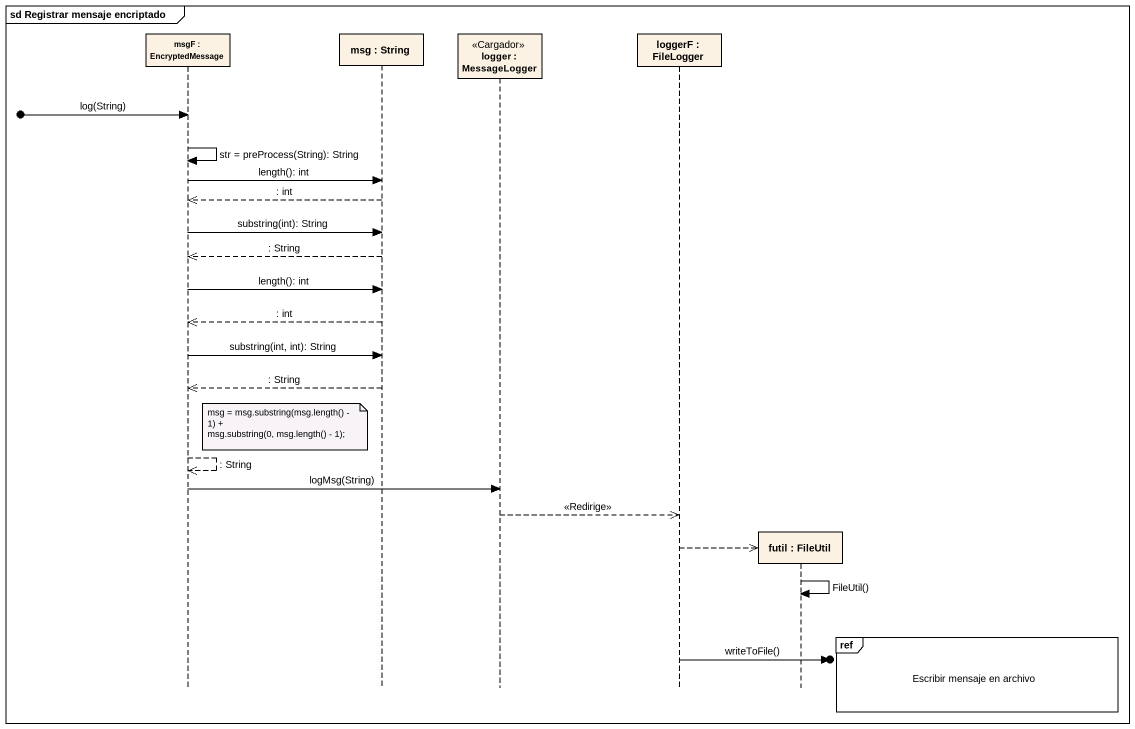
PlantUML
@startuml
mainframe sd Registrar mensaje encriptado
hide footbox
participant "msgF : EncryptedMessage" as msgF
participant "msg : String" as msg
participant "logger : MessageLogger" as logger <<Cargador>>
participant "loggerF : FileLogger" as loggerF
participant "futil : FileUtil" as futil

[o-> msgF : log(String)
msgF -> msgF : str = preProcess(String): String
msgF -> msg : length(): int
msg -->> msgF : : int
msgF -> msg : substring(int): String
msg -->> msgF : : String
msgF -> msg : length(): int
msg -->> msgF : : int
msgF -> msg : substring(int, int): String
msg -->> msgF : : String
note left of msg
  msg = msg.substring(msg.length() - 1) +
  msg.substring(0, msg.length() - 1);
end note
msgF -->> msgF : : String
msgF -> logger : logMsg(String)
logger -->> loggerF : <<Redirige>>
loggerF -->> futil **
futil -> futil : FileUtil()
ref over futil : Escribir mensaje en archivo
loggerF ->o] : writeToFile()
@enduml
